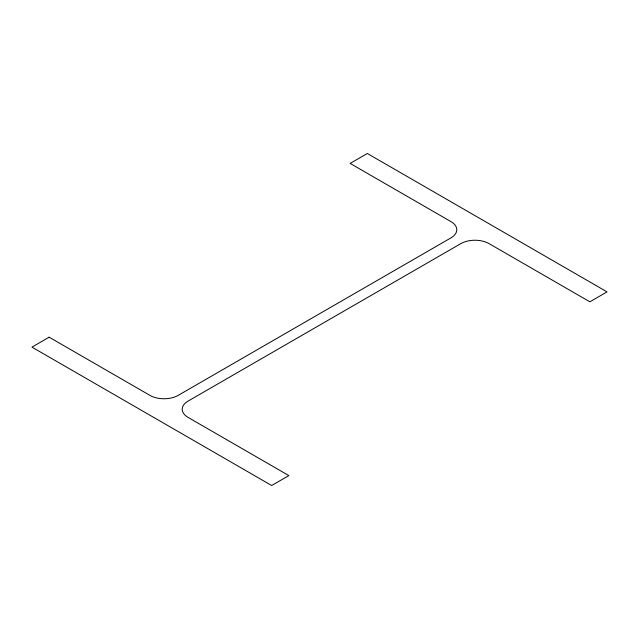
<?xml version="1.0" encoding="UTF-8"?>
<svg xmlns="http://www.w3.org/2000/svg" width="639" height="639" viewBox="0 0 639 639"><rect width="100%" height="100%" fill="white"/><g stroke="black" fill="none" stroke-linecap="round" stroke-linejoin="round"><path stroke-width="0.96" d="M49.147 337.184L31.95 347.121L271.663 485.512L288.86 475.584L188.058 417.387A19.929 11.51 0 0 1 188.058 401.108L460.855 243.611A19.929 11.51 0 0 1 489.043 243.611L589.853 301.816L607.05 291.879L367.337 153.488L350.14 163.416L450.942 221.613A19.929 11.51 0 0 1 450.942 237.892L178.145 395.389A19.929 11.51 0 0 1 149.957 395.389L49.147 337.184"/></g></svg>
